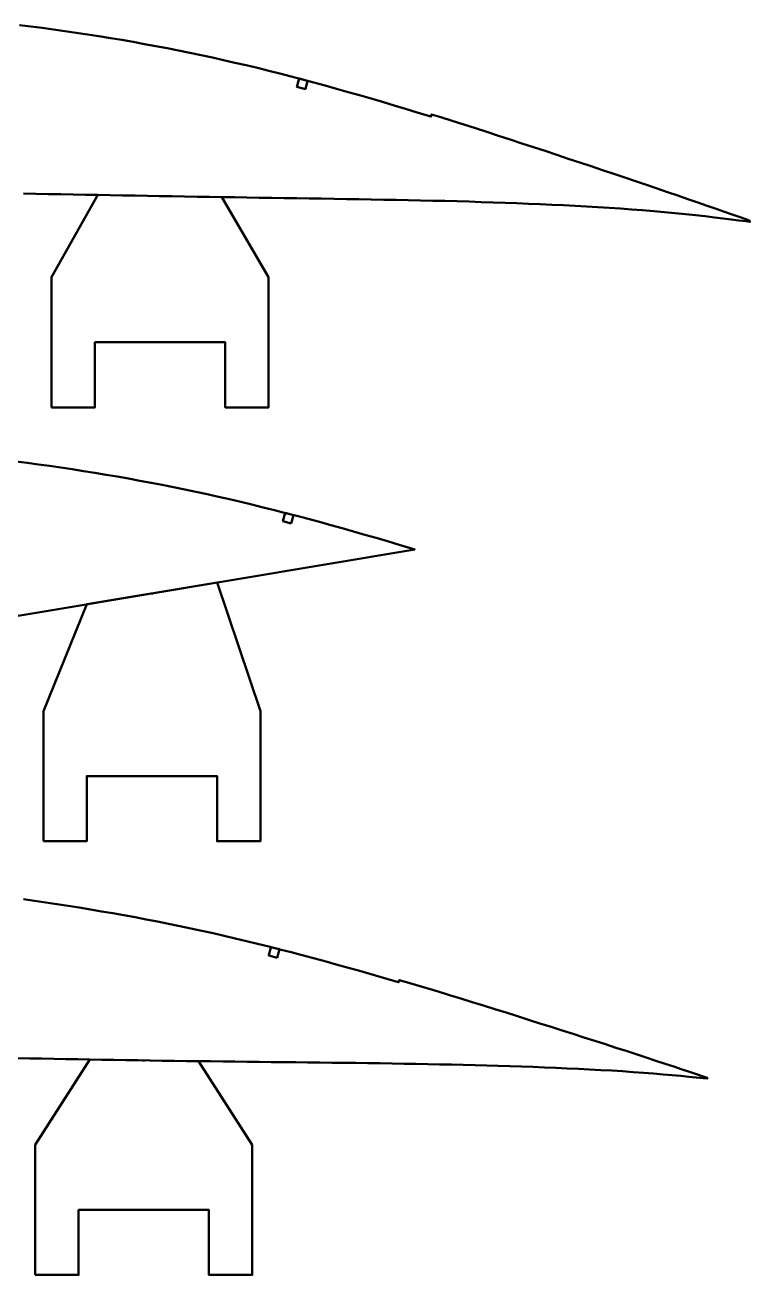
# Model space of a CAD drawing. Header units: metres. Extents: x -32 to 1074, y -15727 to -24.
# Drawn here: x 263 to 597, y -12840 to -12264 of the extents above; entities that cross this region are included whole.
import ezdxf

# ---------------------------------------------------------------- set-up
doc = ezdxf.new("R2010")
doc.units = ezdxf.units.M
doc.layers.add('Layer', color=7, linetype='Continuous', lineweight=50)

msp = doc.modelspace()

# ---------------------------------------------------------------- linework, layer by layer
at = {"layer": 'Layer', "color": 1}
for p, q in [((325, -12342.55), (325, -12343.05)), ((321.25, -12525.76), (321.25, -12526.26)), ((317.5, -12741.04), (317.5, -12741.54))]:
    msp.add_line(p, q, dxfattribs=at)
at = {"layer": 'Layer'}
for points in [[(262.07, -12341.43), (267.77, -12341.55), (273.48, -12341.66), (279.19, -12341.76), (284.9, -12341.86), (290.61, -12341.95), (296.32, -12342.05), (302.03, -12342.15), (307.74, -12342.26), (313.45, -12342.36), (319.16, -12342.46), (324.87, -12342.55), (330.58, -12342.65), (336.3, -12342.76), (342.04, -12342.87), (347.77, -12342.98), (353.51, -12343.07), (359.25, -12343.15), (365, -12343.23), (370.74, -12343.33), (376.48, -12343.43), (382.23, -12343.53), (387.97, -12343.62), (393.71, -12343.69), (399.44, -12343.77), (405.17, -12343.86), (410.9, -12343.96), (416.63, -12344.07), (422.36, -12344.17), (428.07, -12344.26), (433.76, -12344.35), (439.43, -12344.46), (445.09, -12344.58), (450.72, -12344.71), (456.33, -12344.85), (461.91, -12344.99), (467.46, -12345.15), (473.01, -12345.32), (478.55, -12345.5), (484.06, -12345.69), (489.5, -12345.89), (494.89, -12346.1), (500.26, -12346.35), (505.63, -12346.6), (510.97, -12346.84), (516.26, -12347.12), (521.53, -12347.43), (526.79, -12347.75), (532.01, -12348.05), (537.18, -12348.36), (542.31, -12348.73), (547.43, -12349.13), (552.52, -12349.53), (557.49, -12349.95), (562.35, -12350.42), (567.13, -12350.91), (571.78, -12351.41), (576.26, -12351.91), (580.51, -12352.4), (584.51, -12352.89), (588.26, -12353.35), (591.74, -12353.79), (594.94, -12354.21), (596.92, -12354.49), (596.84, -12353.92), (594.96, -12353.24), (591.93, -12352.18), (588.67, -12351.02), (585.12, -12349.78), (581.28, -12348.45), (577.17, -12347.03), (572.84, -12345.52), (568.31, -12343.94), (563.64, -12342.33), (558.89, -12340.71), (554.06, -12339.09), (549.16, -12337.42), (544.21, -12335.72), (539.19, -12334.02), (534.11, -12332.31), (528.95, -12330.6), (523.74, -12328.86), (518.47, -12327.11), (513.16, -12325.34), (507.82, -12323.56), (502.47, -12321.78), (497.12, -12320.02), (491.76, -12318.27), (486.4, -12316.52), (481.04, -12314.77), (475.69, -12313.02), (470.36, -12311.3), (465.03, -12309.59), (459.7, -12307.92), (454.37, -12306.27), (450.18, -12304.97), (449.87, -12305.97), (448.74, -12305.62), (443.44, -12303.98), (438.14, -12302.36), (432.85, -12300.76), (427.55, -12299.19), (422.25, -12297.65), (416.95, -12296.12), (411.66, -12294.61), (406.39, -12293.11), (401.14, -12291.64), (395.92, -12290.21), (390.7, -12288.82), (385.49, -12287.46), (380.28, -12286.12), (375.08, -12284.81), (369.89, -12283.53), (364.7, -12282.28), (359.51, -12281.08), (354.31, -12279.91), (349.11, -12278.76), (343.91, -12277.64), (338.7, -12276.54), (333.49, -12275.48), (328.27, -12274.45), (323.05, -12273.45), (317.82, -12272.48), (312.59, -12271.54), (307.35, -12270.62), (302.1, -12269.73), (296.85, -12268.87), (291.6, -12268.05), (286.35, -12267.25), (281.1, -12266.48), (275.86, -12265.74), (270.63, -12265.03), (265.41, -12264.35), (260.2, -12263.71)], [(262.07, -12341.43), (267.77, -12341.55), (273.48, -12341.66), (279.19, -12341.76), (284.9, -12341.86), (290.61, -12341.95), (296.32, -12342.05), (302.03, -12342.15), (307.74, -12342.26), (313.45, -12342.36), (319.16, -12342.46), (324.87, -12342.55), (330.58, -12342.65), (336.3, -12342.76), (342.04, -12342.87), (347.77, -12342.98), (353.51, -12343.07), (359.25, -12343.15), (365, -12343.23), (370.74, -12343.33), (376.48, -12343.43), (382.23, -12343.53), (387.97, -12343.62), (393.71, -12343.69), (399.44, -12343.77), (405.17, -12343.86), (410.9, -12343.96), (416.63, -12344.07), (422.36, -12344.17), (428.07, -12344.26), (433.76, -12344.35), (439.43, -12344.46), (445.09, -12344.58), (450.72, -12344.71), (456.33, -12344.85), (461.91, -12344.99), (467.46, -12345.15), (473.01, -12345.32), (478.55, -12345.5), (484.06, -12345.69), (489.5, -12345.89), (494.89, -12346.1), (500.26, -12346.35), (505.63, -12346.6), (510.97, -12346.84), (516.26, -12347.12), (521.53, -12347.43), (526.79, -12347.75), (532.01, -12348.05), (537.18, -12348.36), (542.31, -12348.73), (547.43, -12349.13), (552.52, -12349.53), (557.49, -12349.95), (562.35, -12350.42), (567.13, -12350.91), (571.78, -12351.41), (576.26, -12351.91), (580.51, -12352.4), (584.51, -12352.89), (588.26, -12353.35), (591.74, -12353.79), (594.94, -12354.21), (596.92, -12354.49), (596.84, -12353.92), (594.96, -12353.24), (591.93, -12352.18), (588.67, -12351.02), (585.12, -12349.78), (581.28, -12348.45), (577.17, -12347.03), (572.84, -12345.52), (568.31, -12343.94), (563.64, -12342.33), (558.89, -12340.71), (554.06, -12339.09), (549.16, -12337.42), (544.21, -12335.72), (539.19, -12334.02), (534.11, -12332.31), (528.95, -12330.6), (523.74, -12328.86), (518.47, -12327.11), (513.16, -12325.34), (507.82, -12323.56), (502.47, -12321.78), (497.12, -12320.02), (491.76, -12318.27), (486.4, -12316.52), (481.04, -12314.77), (475.69, -12313.02), (470.36, -12311.3), (465.03, -12309.59), (459.7, -12307.92), (454.37, -12306.27), (450.18, -12304.97), (449.87, -12305.97), (448.74, -12305.62), (443.44, -12303.98), (438.14, -12302.36), (432.85, -12300.76), (427.55, -12299.19), (422.25, -12297.65), (416.95, -12296.12), (411.66, -12294.61), (406.39, -12293.11), (401.14, -12291.64), (395.92, -12290.21), (390.7, -12288.82), (385.49, -12287.46), (380.28, -12286.12), (375.08, -12284.81), (369.89, -12283.53), (364.7, -12282.28), (359.51, -12281.08), (354.31, -12279.91), (349.11, -12278.76), (343.91, -12277.64), (338.7, -12276.54), (333.49, -12275.48), (328.27, -12274.45), (323.05, -12273.45), (317.82, -12272.48), (312.59, -12271.54), (307.35, -12270.62), (302.1, -12269.73), (296.85, -12268.87), (291.6, -12268.05), (286.35, -12267.25), (281.1, -12266.48), (275.86, -12265.74), (270.63, -12265.03), (265.41, -12264.35), (260.2, -12263.71)], [(391.97, -12293.3), (388.1, -12292.26), (389.13, -12288.4), (393, -12289.43), (391.97, -12293.3)], [(232.93, -12540.53), (442.41, -12505.51), (442.41, -12505.51), (442.41, -12505.51), (440.39, -12504.9), (435.14, -12503.32), (429.9, -12501.75), (424.66, -12500.21), (419.41, -12498.7), (414.17, -12497.22), (408.91, -12495.75), (403.67, -12494.29), (398.45, -12492.84), (393.25, -12491.43), (388.06, -12490.05), (382.88, -12488.7), (377.7, -12487.39), (372.53, -12486.1), (367.36, -12484.83), (362.2, -12483.59), (357.04, -12482.38), (351.88, -12481.21), (346.72, -12480.08), (341.55, -12478.97), (336.38, -12477.88), (331.2, -12476.81), (326.03, -12475.78), (320.85, -12474.77), (315.67, -12473.8), (310.48, -12472.86), (305.29, -12471.94), (300.09, -12471.04), (294.89, -12470.17), (289.69, -12469.34), (284.48, -12468.53), (279.28, -12467.75), (274.09, -12467), (268.9, -12466.27), (263.72, -12465.58), (258.55, -12464.91)], [(232.93, -12540.53), (442.41, -12505.51), (442.41, -12505.51), (442.41, -12505.51), (440.39, -12504.9), (435.14, -12503.32), (429.9, -12501.75), (424.66, -12500.21), (419.41, -12498.7), (414.17, -12497.22), (408.91, -12495.75), (403.67, -12494.29), (398.45, -12492.84), (393.25, -12491.43), (388.06, -12490.05), (382.88, -12488.7), (377.7, -12487.39), (372.53, -12486.1), (367.36, -12484.83), (362.2, -12483.59), (357.04, -12482.38), (351.88, -12481.21), (346.72, -12480.08), (341.55, -12478.97), (336.38, -12477.88), (331.2, -12476.81), (326.03, -12475.78), (320.85, -12474.77), (315.67, -12473.8), (310.48, -12472.86), (305.29, -12471.94), (300.09, -12471.04), (294.89, -12470.17), (289.69, -12469.34), (284.48, -12468.53), (279.28, -12467.75), (274.09, -12467), (268.9, -12466.27), (263.72, -12465.58), (258.55, -12464.91)], [(385.48, -12493.51), (381.61, -12492.51), (382.62, -12488.64), (386.49, -12489.64), (385.48, -12493.51)], [(259.45, -12740), (264.97, -12740.11), (270.51, -12740.22), (276.04, -12740.32), (281.58, -12740.42), (287.12, -12740.53), (292.66, -12740.64), (298.2, -12740.74), (303.75, -12740.83), (309.29, -12740.91), (314.85, -12740.99), (320.41, -12741.09), (325.98, -12741.2), (331.55, -12741.29), (337.13, -12741.37), (342.71, -12741.42), (348.29, -12741.48), (353.88, -12741.56), (359.46, -12741.64), (365.05, -12741.73), (370.64, -12741.79), (376.23, -12741.83), (381.81, -12741.88), (387.39, -12741.94), (392.98, -12742.02), (398.57, -12742.1), (404.15, -12742.16), (409.73, -12742.21), (415.29, -12742.26), (420.84, -12742.33), (426.38, -12742.41), (431.91, -12742.5), (437.42, -12742.6), (442.91, -12742.69), (448.39, -12742.78), (453.86, -12742.89), (459.33, -12743.01), (464.78, -12743.13), (470.18, -12743.27), (475.55, -12743.41), (480.9, -12743.57), (486.26, -12743.73), (491.59, -12743.89), (496.89, -12744.09), (502.17, -12744.31), (507.43, -12744.53), (512.67, -12744.74), (517.86, -12744.96), (523.01, -12745.22), (528.14, -12745.5), (533.22, -12745.79), (538.2, -12746.1), (543.06, -12746.44), (547.82, -12746.79), (552.44, -12747.15), (556.88, -12747.51), (561.08, -12747.88), (565.03, -12748.24), (568.73, -12748.57), (572.16, -12748.9), (575.31, -12749.21), (577.27, -12749.42), (577.19, -12749.07), (575.32, -12748.44), (572.32, -12747.45), (569.08, -12746.36), (565.58, -12745.19), (561.8, -12743.94), (557.78, -12742.62), (553.53, -12741.21), (549.1, -12739.74), (544.52, -12738.23), (539.84, -12736.72), (535.07, -12735.2), (530.24, -12733.63), (525.35, -12732.04), (520.4, -12730.44), (515.39, -12728.83), (510.33, -12727.23), (505.22, -12725.62), (500.07, -12723.99), (494.9, -12722.34), (489.7, -12720.69), (484.49, -12719.04), (479.28, -12717.41), (474.05, -12715.8), (468.83, -12714.19), (463.61, -12712.57), (458.4, -12710.95), (453.19, -12709.34), (447.98, -12707.77), (442.78, -12706.22), (437.57, -12704.7), (435.24, -12704.02), (434.95, -12705.03), (432.07, -12704.19), (426.87, -12702.66), (421.69, -12701.16), (416.5, -12699.67), (411.32, -12698.22), (406.12, -12696.79), (400.92, -12695.38), (395.73, -12693.98), (390.56, -12692.58), (385.4, -12691.22), (380.25, -12689.89), (375.11, -12688.59), (369.96, -12687.33), (364.83, -12686.08), (359.69, -12684.85), (354.57, -12683.65), (349.44, -12682.48), (344.32, -12681.35), (339.18, -12680.25), (334.05, -12679.18), (328.91, -12678.12), (323.78, -12677.08), (318.64, -12676.07), (313.5, -12675.1), (308.36, -12674.15), (303.21, -12673.24), (298.06, -12672.34), (292.91, -12671.46), (287.76, -12670.61), (282.61, -12669.79), (277.45, -12669.01), (272.3, -12668.25), (267.16, -12667.51), (262.02, -12666.8)], [(259.45, -12740), (264.97, -12740.11), (270.51, -12740.22), (276.04, -12740.32), (281.58, -12740.42), (287.12, -12740.53), (292.66, -12740.64), (298.2, -12740.74), (303.75, -12740.83), (309.29, -12740.91), (314.85, -12740.99), (320.41, -12741.09), (325.98, -12741.2), (331.55, -12741.29), (337.13, -12741.37), (342.71, -12741.42), (348.29, -12741.48), (353.88, -12741.56), (359.46, -12741.64), (365.05, -12741.73), (370.64, -12741.79), (376.23, -12741.83), (381.81, -12741.88), (387.39, -12741.94), (392.98, -12742.02), (398.57, -12742.1), (404.15, -12742.16), (409.73, -12742.21), (415.29, -12742.26), (420.84, -12742.33), (426.38, -12742.41), (431.91, -12742.5), (437.42, -12742.6), (442.91, -12742.69), (448.39, -12742.78), (453.86, -12742.89), (459.33, -12743.01), (464.78, -12743.13), (470.18, -12743.27), (475.55, -12743.41), (480.9, -12743.57), (486.26, -12743.73), (491.59, -12743.89), (496.89, -12744.09), (502.17, -12744.31), (507.43, -12744.53), (512.67, -12744.74), (517.86, -12744.96), (523.01, -12745.22), (528.14, -12745.5), (533.22, -12745.79), (538.2, -12746.1), (543.06, -12746.44), (547.82, -12746.79), (552.44, -12747.15), (556.88, -12747.51), (561.08, -12747.88), (565.03, -12748.24), (568.73, -12748.57), (572.16, -12748.9), (575.31, -12749.21), (577.27, -12749.42), (577.19, -12749.07), (575.32, -12748.44), (572.32, -12747.45), (569.08, -12746.36), (565.58, -12745.19), (561.8, -12743.94), (557.78, -12742.62), (553.53, -12741.21), (549.1, -12739.74), (544.52, -12738.23), (539.84, -12736.72), (535.07, -12735.2), (530.24, -12733.63), (525.35, -12732.04), (520.4, -12730.44), (515.39, -12728.83), (510.33, -12727.23), (505.22, -12725.62), (500.07, -12723.99), (494.9, -12722.34), (489.7, -12720.69), (484.49, -12719.04), (479.28, -12717.41), (474.05, -12715.8), (468.83, -12714.19), (463.61, -12712.57), (458.4, -12710.95), (453.19, -12709.34), (447.98, -12707.77), (442.78, -12706.22), (437.57, -12704.7), (435.24, -12704.02), (434.95, -12705.03), (432.07, -12704.19), (426.87, -12702.66), (421.69, -12701.16), (416.5, -12699.67), (411.32, -12698.22), (406.12, -12696.79), (400.92, -12695.38), (395.73, -12693.98), (390.56, -12692.58), (385.4, -12691.22), (380.25, -12689.89), (375.11, -12688.59), (369.96, -12687.33), (364.83, -12686.08), (359.69, -12684.85), (354.57, -12683.65), (349.44, -12682.48), (344.32, -12681.35), (339.18, -12680.25), (334.05, -12679.18), (328.91, -12678.12), (323.78, -12677.08), (318.64, -12676.07), (313.5, -12675.1), (308.36, -12674.15), (303.21, -12673.24), (298.06, -12672.34), (292.91, -12671.46), (287.76, -12670.61), (282.61, -12669.79), (277.45, -12669.01), (272.3, -12668.25), (267.16, -12667.51), (262.02, -12666.8)], [(379, -12693.7), (375.12, -12692.72), (376.1, -12688.84), (379.98, -12689.82), (379, -12693.7)]]:
    msp.add_lwpolyline(points, dxfattribs=at)
at = {"layer": 'Layer', "color": 1}
for points in [[(275, -12440), (275, -12380), (296.32, -12342.05), (302.03, -12342.15), (307.74, -12342.26), (313.45, -12342.36), (319.16, -12342.46), (324.87, -12342.55), (330.58, -12342.65), (336.3, -12342.76), (342.04, -12342.87), (347.77, -12342.98), (353.51, -12343.07), (375, -12380), (375, -12440), (355.05, -12440), (355.05, -12410), (294.95, -12410), (294.95, -12440)], [(271.25, -12640), (271.25, -12580), (291.25, -12530.78), (351.25, -12520.75), (371.25, -12580), (371.25, -12640), (351.3, -12640), (351.3, -12610), (291.2, -12610), (291.2, -12640)], [(267.5, -12840), (267.5, -12780), (292.66, -12740.64), (298.2, -12740.74), (303.75, -12740.83), (309.29, -12740.91), (314.85, -12740.99), (320.41, -12741.09), (325.98, -12741.2), (331.55, -12741.29), (337.13, -12741.37), (342.71, -12741.42), (367.5, -12780), (367.5, -12840), (347.55, -12840), (347.55, -12810), (287.45, -12810), (287.45, -12840)]]:
    msp.add_lwpolyline(points, close=True, dxfattribs=at)

doc.saveas('drawing.dxf')
